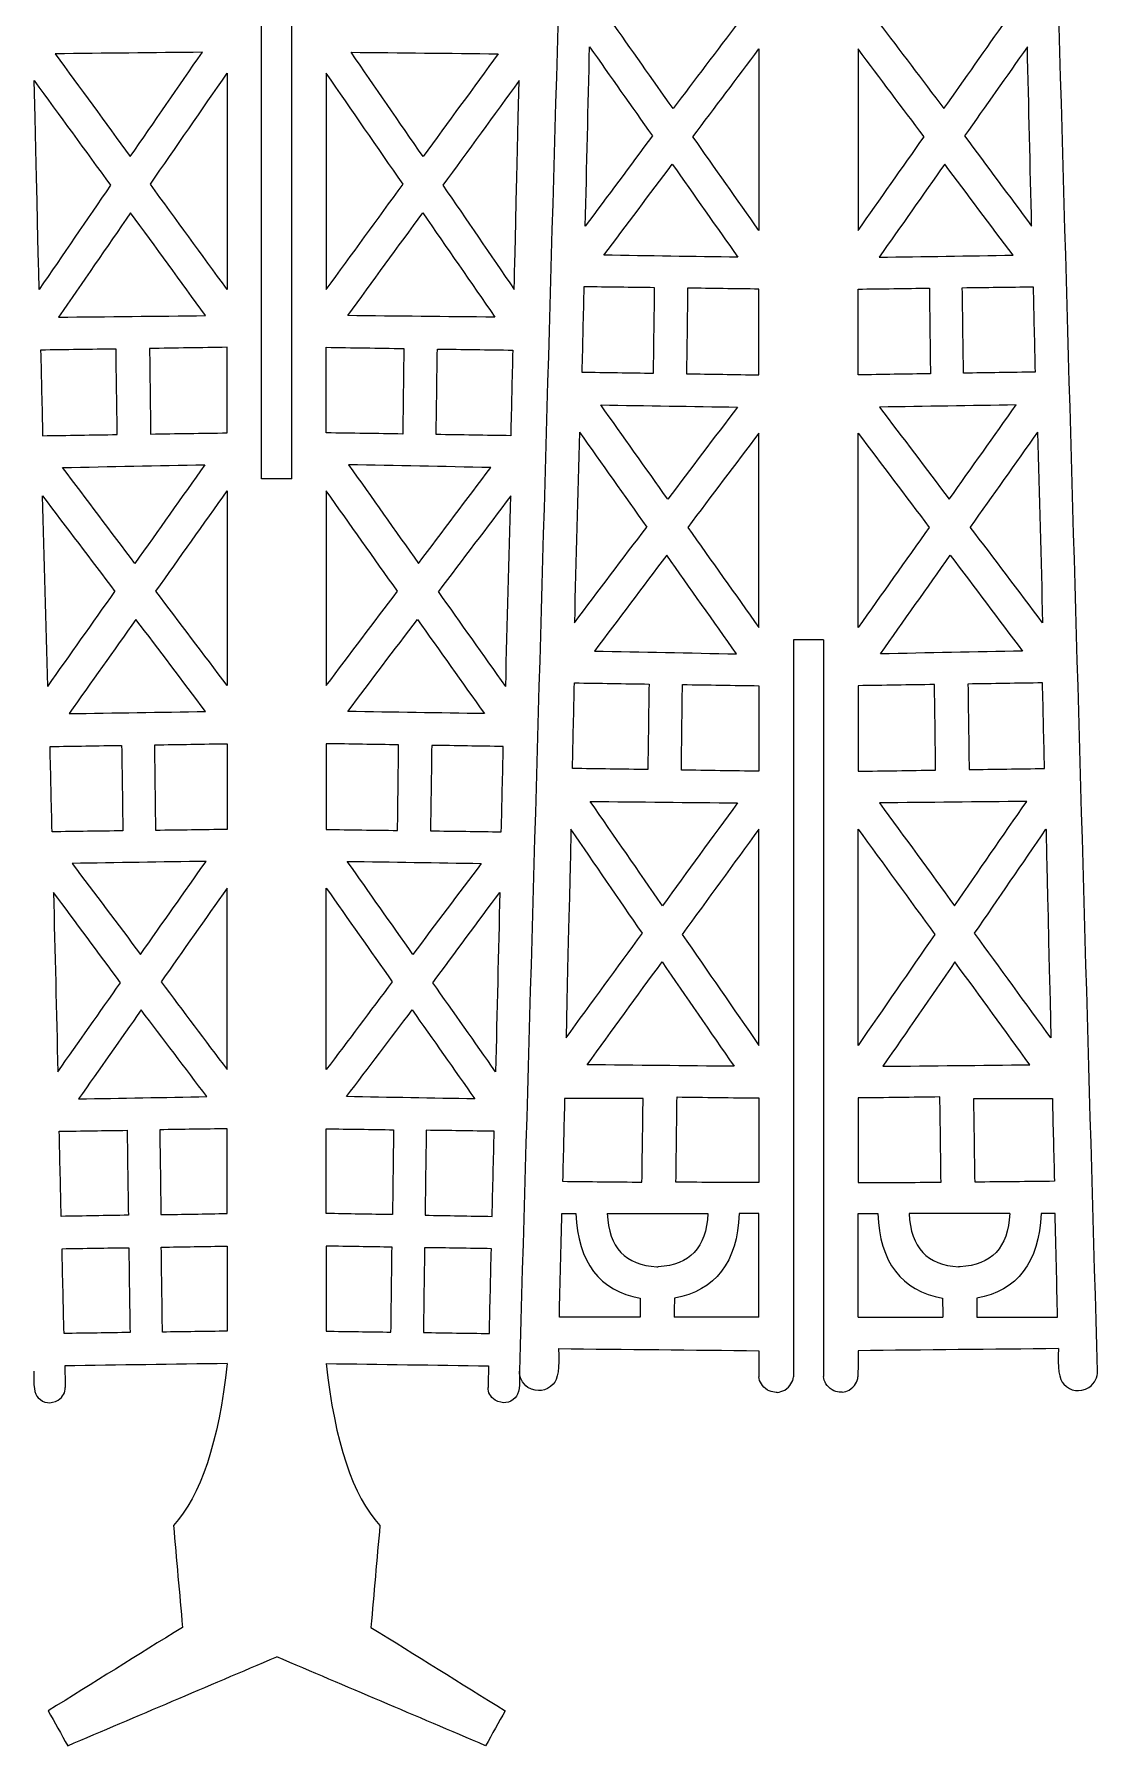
# Model space of a CAD drawing. Header units: inches. Extents: x -28.6 to 20.8, y -14.2 to 28.3.
# Drawn here: x 14.39 to 18.42, y -13.1 to -6.63 of the extents above; entities that cross this region are included whole.
import ezdxf

# ---------------------------------------------------------------- set-up
doc = ezdxf.new("R2010")
doc.units = ezdxf.units.IN
doc.header["$MEASUREMENT"] = 0
doc.layers.add('Layer 1', color=7, linetype='Continuous')

msp = doc.modelspace()

# ---------------------------------------------------------------- linework, layer by layer
at = {"layer": 'Layer 1', "color": 1, "lineweight": 9}
for points in [[(15.2485, -8.3083), (15.2484, -7.3783), (15.2484, -6.4483), (15.2485, -5.5183)], [(15.3624, -8.3083), (15.3625, -7.3786), (15.3625, -6.4488), (15.3624, -5.519)], [(16.4004, -5.5401), (16.3419, -7.5887), (16.2834, -9.6374), (16.225, -11.6861)], [(18.4149, -11.6861), (18.3564, -9.6374), (18.2979, -7.5887), (18.2394, -5.5401)], [(17.1322, -6.681), (17.1322, -7.3685), (17.1322, -7.3391), (17.1322, -7.3685)], [(17.5076, -6.681), (17.5076, -7.3685), (17.5076, -7.3391), (17.5076, -7.3685)], [(16.8622, -7.5866), (16.8607, -7.6946), (16.8593, -7.8026), (16.8579, -7.9106)], [(17.7777, -7.5866), (17.7791, -7.6946), (17.7805, -7.8026), (17.7819, -7.9106)], [(16.4525, -8.1319), (16.446, -8.3724), (16.4395, -8.6129), (16.433, -8.8534)], [(16.4525, -8.1319), (16.5374, -8.2516), (16.6223, -8.3713), (16.7072, -8.491)], [(18.1873, -8.1319), (18.1025, -8.2516), (18.0176, -8.3713), (17.9327, -8.491)], [(18.1873, -8.1319), (18.1939, -8.3724), (18.2004, -8.6129), (18.2069, -8.8534)], [(15.3624, -8.3083), (15.3244, -8.3083), (15.2865, -8.3083), (15.2485, -8.3083)], [(14.438, -9.0943), (14.4315, -8.8537), (14.425, -8.6132), (14.4185, -8.3727)], [(14.4185, -8.3727), (14.5099, -8.4935), (14.6013, -8.6143), (14.6927, -8.7351)], [(16.1924, -8.3727), (16.101, -8.4935), (16.0096, -8.6143), (15.9182, -8.7351)], [(16.1729, -9.0943), (16.1794, -8.8537), (16.1859, -8.6132), (16.1924, -8.3727)], [(16.433, -8.8534), (16.5244, -8.7326), (16.6158, -8.6118), (16.7072, -8.491)], [(18.2069, -8.8534), (18.1155, -8.7326), (18.0241, -8.6118), (17.9327, -8.491)], [(14.438, -9.0943), (14.5229, -8.9745), (14.6078, -8.8548), (14.6927, -8.7351)], [(16.1729, -9.0943), (16.088, -8.9745), (16.0031, -8.8548), (15.9182, -8.7351)], [(17.2629, -8.9178), (17.2629, -9.8478), (17.2629, -10.7778), (17.2629, -11.7078)], [(17.3769, -8.9178), (17.3389, -8.9178), (17.3009, -8.9178), (17.2629, -8.9178)], [(17.3769, -8.9178), (17.3769, -9.8475), (17.3769, -10.7773), (17.3769, -11.7071)], [(14.8477, -9.6395), (14.8463, -9.5315), (14.8449, -9.4235), (14.8434, -9.3155)], [(15.7632, -9.6395), (15.7646, -9.5315), (15.766, -9.4235), (15.7674, -9.3155)], [(15.1178, -10.5451), (15.1178, -9.8576), (15.1178, -9.887), (15.1178, -9.8576)], [(15.4931, -10.5451), (15.4931, -9.8576), (15.4931, -9.887), (15.4931, -9.8576)], [(16.5575, -11.09), (16.5637, -11.2187), (16.6262, -11.2858), (16.7452, -11.2913)], [(16.5575, -11.09), (16.6846, -11.09), (16.8117, -11.09), (16.9387, -11.09)], [(16.9387, -11.09), (16.9326, -11.2187), (16.87, -11.2858), (16.751, -11.2913)], [(17.7011, -11.09), (17.7073, -11.2187), (17.7698, -11.2858), (17.8888, -11.2913)], [(18.0823, -11.09), (17.9552, -11.09), (17.8282, -11.09), (17.7011, -11.09)], [(18.0823, -11.09), (18.0762, -11.2187), (18.0136, -11.2858), (17.8946, -11.2913)], [(16.7452, -11.2913), (16.7471, -11.2913), (16.7491, -11.2913), (16.751, -11.2913)], [(17.8946, -11.2913), (17.8927, -11.2913), (17.8907, -11.2913), (17.8888, -11.2913)], [(17.1323, -11.4824), (17.0252, -11.4824), (16.9182, -11.4824), (16.8111, -11.4824)], [(17.5076, -11.4824), (17.6146, -11.4824), (17.7217, -11.4824), (17.8287, -11.4824)], [(15.1178, -11.6576), (14.9128, -11.6606), (14.7078, -11.6635), (14.5028, -11.6664)], [(15.4931, -11.6576), (15.6981, -11.6606), (15.9031, -11.6635), (16.1081, -11.6664)], [(16.3734, -11.6012), (16.6263, -11.6038), (16.8793, -11.6064), (17.1322, -11.609)], [(17.1322, -11.609), (17.1321, -11.6195), (17.1322, -11.6972), (17.132, -11.7077)], [(17.5076, -11.609), (17.5075, -11.6195), (17.5075, -11.6972), (17.5074, -11.7077)], [(18.2664, -11.6012), (18.0135, -11.6038), (17.7606, -11.6064), (17.5076, -11.609)], [(14.5028, -11.6664), (14.5034, -11.6936), (14.5041, -11.7209), (14.5047, -11.7481)], [(16.1081, -11.6664), (16.1075, -11.6936), (16.1068, -11.7209), (16.1062, -11.7481)], [(17.2011, -11.7668), (17.1988, -11.767), (17.1957, -11.7669), (17.1917, -11.7665)], [(17.4477, -11.7665), (17.4444, -11.7667), (17.4407, -11.7665), (17.4366, -11.7659)]]:
    msp.add_open_spline(points, degree=3, dxfattribs=at)
for points, knots in [([(17.0554, -6.5789), (16.8933, -6.576), (16.7313, -6.573), (16.5692, -6.5701), (16.5692, -6.5701), (16.6484, -6.6824), (16.7276, -6.7947), (16.8068, -6.907), (16.8068, -6.907), (16.8897, -6.7976), (16.9725, -6.6883), (17.0554, -6.5789)], [0, 0, 0, 0, 0.333333, 0.333333, 0.333333, 0.333333, 0.666667, 0.666667, 0.666667, 0.666667, 1, 1, 1, 1]), ([(17.5844, -6.5789), (17.7465, -6.576), (17.9086, -6.573), (18.0706, -6.5701), (18.0706, -6.5701), (17.9914, -6.6824), (17.9122, -6.7947), (17.833, -6.907), (17.833, -6.907), (17.7502, -6.7976), (17.6673, -6.6883), (17.5844, -6.5789)], [0, 0, 0, 0, 0.333333, 0.333333, 0.333333, 0.333333, 0.666667, 0.666667, 0.666667, 0.666667, 1, 1, 1, 1]), ([(16.4907, -6.6732), (16.4853, -6.8995), (16.48, -7.1258), (16.4746, -7.3521), (16.4746, -7.3521), (16.5592, -7.2382), (16.6439, -7.1242), (16.7285, -7.0103), (16.7285, -7.0103), (16.6493, -6.898), (16.57, -6.7856), (16.4907, -6.6732)], [0, 0, 0, 0, 0.333333, 0.333333, 0.333333, 0.333333, 0.666667, 0.666667, 0.666667, 0.666667, 1, 1, 1, 1]), ([(18.1491, -6.6732), (18.1545, -6.8995), (18.1599, -7.1258), (18.1653, -7.3521), (18.1653, -7.3521), (18.0806, -7.2382), (17.996, -7.1242), (17.9113, -7.0103), (17.9113, -7.0103), (17.9906, -6.898), (18.0698, -6.7856), (18.1491, -6.6732)], [0, 0, 0, 0, 0.333333, 0.333333, 0.333333, 0.333333, 0.666667, 0.666667, 0.666667, 0.666667, 1, 1, 1, 1]), ([(14.4665, -6.6995), (14.6523, -6.6975), (14.8381, -6.6956), (15.0238, -6.6936), (15.0238, -6.6936), (14.9328, -6.8253), (14.8417, -6.957), (14.7506, -7.0888), (14.7506, -7.0888), (14.6559, -6.959), (14.5612, -6.8292), (14.4665, -6.6995)], [0, 0, 0, 0, 0.333333, 0.333333, 0.333333, 0.333333, 0.666667, 0.666667, 0.666667, 0.666667, 1, 1, 1, 1]), ([(16.1444, -6.6995), (15.9586, -6.6975), (15.7728, -6.6956), (15.5871, -6.6936), (15.5871, -6.6936), (15.6781, -6.8253), (15.7692, -6.957), (15.8603, -7.0888), (15.8603, -7.0888), (15.955, -6.959), (16.0497, -6.8292), (16.1444, -6.6995)], [0, 0, 0, 0, 0.333333, 0.333333, 0.333333, 0.333333, 0.666667, 0.666667, 0.666667, 0.666667, 1, 1, 1, 1]), ([(17.1322, -7.3685), (17.0488, -7.2502), (16.9654, -7.1319), (16.882, -7.0137), (16.882, -7.0137), (16.9654, -6.9028), (17.0488, -6.7919), (17.1322, -6.681)], [0, 0, 0, 0, 0.5, 0.5, 0.5, 0.5, 1, 1, 1, 1]), ([(17.5076, -7.3685), (17.591, -7.2502), (17.6744, -7.1319), (17.7578, -7.0137), (17.7578, -7.0137), (17.6744, -6.9028), (17.591, -6.7919), (17.5076, -6.681)], [0, 0, 0, 0, 0.5, 0.5, 0.5, 0.5, 1, 1, 1, 1]), ([(14.3869, -6.8011), (14.4057, -7.5912), (14.4057, -7.5912), (14.4057, -7.5912), (14.4057, -7.5912), (14.4959, -7.4599), (14.586, -7.3286), (14.6761, -7.1973), (14.6761, -7.1973), (14.5797, -7.0652), (14.4833, -6.9332), (14.3869, -6.8011)], [0, 0, 0, 0, 0.333333, 0.333333, 0.333333, 0.333333, 0.666667, 0.666667, 0.666667, 0.666667, 1, 1, 1, 1]), ([(15.1178, -7.5918), (15.1178, -7.3187), (15.1178, -7.0457), (15.1178, -6.7726), (15.1178, -6.7726), (15.0208, -6.9128), (14.9239, -7.053), (14.8269, -7.1932), (14.8269, -7.1932), (14.9239, -7.3261), (15.0208, -7.459), (15.1178, -7.5918)], [0, 0, 0, 0, 0.333333, 0.333333, 0.333333, 0.333333, 0.666667, 0.666667, 0.666667, 0.666667, 1, 1, 1, 1]), ([(15.4931, -7.5918), (15.4931, -7.3187), (15.4931, -7.0457), (15.4931, -6.7726), (15.4931, -6.7726), (15.5901, -6.9128), (15.687, -7.053), (15.784, -7.1932), (15.784, -7.1932), (15.687, -7.3261), (15.5901, -7.459), (15.4931, -7.5918)], [0, 0, 0, 0, 0.333333, 0.333333, 0.333333, 0.333333, 0.666667, 0.666667, 0.666667, 0.666667, 1, 1, 1, 1]), ([(16.224, -6.8011), (16.2052, -7.5912), (16.2052, -7.5912), (16.2052, -7.5912), (16.2052, -7.5912), (16.115, -7.4599), (16.0249, -7.3286), (15.9348, -7.1973), (15.9348, -7.1973), (16.0312, -7.0652), (16.1276, -6.9332), (16.224, -6.8011)], [0, 0, 0, 0, 0.333333, 0.333333, 0.333333, 0.333333, 0.666667, 0.666667, 0.666667, 0.666667, 1, 1, 1, 1]), ([(17.0525, -7.4696), (16.9697, -7.3522), (16.8868, -7.2348), (16.804, -7.1173), (16.804, -7.1173), (16.7176, -7.2322), (16.6313, -7.347), (16.5449, -7.4618), (16.5449, -7.4618), (16.7141, -7.4644), (16.8833, -7.467), (17.0525, -7.4696)], [0, 0, 0, 0, 0.333333, 0.333333, 0.333333, 0.333333, 0.666667, 0.666667, 0.666667, 0.666667, 1, 1, 1, 1]), ([(17.5873, -7.4696), (17.6702, -7.3522), (17.753, -7.2348), (17.8358, -7.1173), (17.8358, -7.1173), (17.9222, -7.2322), (18.0086, -7.347), (18.0949, -7.4618), (18.0949, -7.4618), (17.9257, -7.4644), (17.7565, -7.467), (17.5873, -7.4696)], [0, 0, 0, 0, 0.333333, 0.333333, 0.333333, 0.333333, 0.666667, 0.666667, 0.666667, 0.666667, 1, 1, 1, 1]), ([(15.0363, -7.6906), (14.8505, -7.6926), (14.6647, -7.6945), (14.4789, -7.6965), (14.4789, -7.6965), (14.57, -7.5648), (14.661, -7.4331), (14.7521, -7.3014), (14.7521, -7.3014), (14.8468, -7.4311), (14.9416, -7.5609), (15.0363, -7.6906)], [0, 0, 0, 0, 0.333333, 0.333333, 0.333333, 0.333333, 0.666667, 0.666667, 0.666667, 0.666667, 1, 1, 1, 1]), ([(15.5746, -7.6906), (15.7604, -7.6926), (15.9462, -7.6945), (16.132, -7.6965), (16.132, -7.6965), (16.0409, -7.5648), (15.9499, -7.4331), (15.8588, -7.3014), (15.8588, -7.3014), (15.7641, -7.4311), (15.6693, -7.5609), (15.5746, -7.6906)], [0, 0, 0, 0, 0.333333, 0.333333, 0.333333, 0.333333, 0.666667, 0.666667, 0.666667, 0.666667, 1, 1, 1, 1]), ([(16.7326, -7.9086), (16.6422, -7.9072), (16.5518, -7.9058), (16.4614, -7.9043), (16.4614, -7.9043), (16.464, -7.7967), (16.4665, -7.6891), (16.4691, -7.5814), (16.4691, -7.5814), (16.5585, -7.5826), (16.6479, -7.5838), (16.7372, -7.585), (16.7372, -7.585), (16.7357, -7.6929), (16.7342, -7.8008), (16.7326, -7.9086)], [0, 0, 0, 0, 0.25, 0.25, 0.25, 0.25, 0.5, 0.5, 0.5, 0.5, 0.75, 0.75, 0.75, 0.75, 1, 1, 1, 1]), ([(16.8579, -7.9106), (16.9494, -7.9121), (17.0408, -7.9136), (17.1322, -7.915), (17.1322, -7.915), (17.1322, -7.8067), (17.1322, -7.6985), (17.1322, -7.5902), (17.1322, -7.5902), (17.0422, -7.589), (16.9522, -7.5878), (16.8622, -7.5866)], [0, 0, 0, 0, 0.333333, 0.333333, 0.333333, 0.333333, 0.666667, 0.666667, 0.666667, 0.666667, 1, 1, 1, 1]), ([(17.7819, -7.9106), (17.6905, -7.9121), (17.599, -7.9136), (17.5076, -7.915), (17.5076, -7.915), (17.5076, -7.8067), (17.5076, -7.6985), (17.5076, -7.5902), (17.5076, -7.5902), (17.5976, -7.589), (17.6876, -7.5878), (17.7777, -7.5866)], [0, 0, 0, 0, 0.333333, 0.333333, 0.333333, 0.333333, 0.666667, 0.666667, 0.666667, 0.666667, 1, 1, 1, 1]), ([(17.9072, -7.9086), (17.9976, -7.9072), (18.088, -7.9058), (18.1784, -7.9043), (18.1784, -7.9043), (18.1759, -7.7967), (18.1733, -7.6891), (18.1707, -7.5814), (18.1707, -7.5814), (18.0814, -7.5826), (17.992, -7.5838), (17.9026, -7.585), (17.9026, -7.585), (17.9041, -7.6929), (17.9057, -7.8008), (17.9072, -7.9086)], [0, 0, 0, 0, 0.25, 0.25, 0.25, 0.25, 0.5, 0.5, 0.5, 0.5, 0.75, 0.75, 0.75, 0.75, 1, 1, 1, 1]), ([(14.7014, -8.1408), (14.6073, -8.1423), (14.5131, -8.1437), (14.4189, -8.1452), (14.4189, -8.1452), (14.4164, -8.0372), (14.4138, -7.9292), (14.4112, -7.8212), (14.4112, -7.8212), (14.5064, -7.8198), (14.6016, -7.8184), (14.6968, -7.817), (14.6968, -7.817), (14.6984, -7.9249), (14.6999, -8.0329), (14.7014, -8.1408)], [0, 0, 0, 0, 0.25, 0.25, 0.25, 0.25, 0.5, 0.5, 0.5, 0.5, 0.75, 0.75, 0.75, 0.75, 1, 1, 1, 1]), ([(15.1178, -8.1345), (15.0212, -8.1359), (14.9246, -8.1374), (14.828, -8.1389), (14.828, -8.1389), (14.8266, -8.0309), (14.8252, -7.923), (14.8238, -7.815), (14.8238, -7.815), (14.9218, -7.8136), (15.0198, -7.8121), (15.1178, -7.8106), (15.1178, -7.8106), (15.1178, -7.9186), (15.1178, -8.0265), (15.1178, -8.1345)], [0, 0, 0, 0, 0.25, 0.25, 0.25, 0.25, 0.5, 0.5, 0.5, 0.5, 0.75, 0.75, 0.75, 0.75, 1, 1, 1, 1]), ([(15.4931, -8.1345), (15.5897, -8.1359), (15.6863, -8.1374), (15.7829, -8.1389), (15.7829, -8.1389), (15.7843, -8.0309), (15.7857, -7.923), (15.7871, -7.815), (15.7871, -7.815), (15.6891, -7.8136), (15.5911, -7.8121), (15.4931, -7.8106), (15.4931, -7.8106), (15.4931, -7.9186), (15.4931, -8.0265), (15.4931, -8.1345)], [0, 0, 0, 0, 0.25, 0.25, 0.25, 0.25, 0.5, 0.5, 0.5, 0.5, 0.75, 0.75, 0.75, 0.75, 1, 1, 1, 1]), ([(15.9095, -8.1408), (16.0036, -8.1423), (16.0978, -8.1437), (16.192, -8.1452), (16.192, -8.1452), (16.1945, -8.0372), (16.1971, -7.9292), (16.1997, -7.8212), (16.1997, -7.8212), (16.1045, -7.8198), (16.0093, -7.8184), (15.9141, -7.817), (15.9141, -7.817), (15.9125, -7.9249), (15.911, -8.0329), (15.9095, -8.1408)], [0, 0, 0, 0, 0.25, 0.25, 0.25, 0.25, 0.5, 0.5, 0.5, 0.5, 0.75, 0.75, 0.75, 0.75, 1, 1, 1, 1]), ([(17.0507, -8.0368), (16.8782, -8.0341), (16.7057, -8.0315), (16.5332, -8.0288), (16.5332, -8.0288), (16.6177, -8.1477), (16.7023, -8.2667), (16.7868, -8.3857), (16.7868, -8.3857), (16.8748, -8.2694), (16.9628, -8.1531), (17.0507, -8.0368)], [0, 0, 0, 0, 0.333333, 0.333333, 0.333333, 0.333333, 0.666667, 0.666667, 0.666667, 0.666667, 1, 1, 1, 1]), ([(17.5891, -8.0368), (17.7616, -8.0341), (17.9341, -8.0315), (18.1066, -8.0288), (18.1066, -8.0288), (18.0221, -8.1477), (17.9376, -8.2667), (17.853, -8.3857), (17.853, -8.3857), (17.7651, -8.2694), (17.6771, -8.1531), (17.5891, -8.0368)], [0, 0, 0, 0, 0.333333, 0.333333, 0.333333, 0.333333, 0.666667, 0.666667, 0.666667, 0.666667, 1, 1, 1, 1]), ([(17.1322, -8.135), (17.1322, -8.2768), (17.1322, -8.5224), (17.1322, -8.8719), (17.1322, -8.8719), (17.0423, -8.7453), (16.9524, -8.6188), (16.8625, -8.4922), (16.8625, -8.4922), (16.9524, -8.3731), (17.0423, -8.254), (17.1322, -8.135)], [0, 0, 0, 0, 0.333333, 0.333333, 0.333333, 0.333333, 0.666667, 0.666667, 0.666667, 0.666667, 1, 1, 1, 1]), ([(17.5076, -8.135), (17.5076, -8.2768), (17.5076, -8.5224), (17.5076, -8.8719), (17.5076, -8.8719), (17.5975, -8.7453), (17.6874, -8.6188), (17.7774, -8.4922), (17.7774, -8.4922), (17.6874, -8.3731), (17.5975, -8.254), (17.5076, -8.135)], [0, 0, 0, 0, 0.333333, 0.333333, 0.333333, 0.333333, 0.666667, 0.666667, 0.666667, 0.666667, 1, 1, 1, 1]), ([(15.0332, -8.255), (14.8536, -8.2586), (14.6741, -8.2622), (14.4945, -8.2658), (14.4945, -8.2658), (14.5858, -8.3867), (14.6771, -8.5075), (14.7684, -8.6284), (14.7684, -8.6284), (14.8566, -8.504), (14.9449, -8.3795), (15.0332, -8.255)], [0, 0, 0, 0, 0.333333, 0.333333, 0.333333, 0.333333, 0.666667, 0.666667, 0.666667, 0.666667, 1, 1, 1, 1]), ([(15.5777, -8.255), (15.7573, -8.2586), (15.9368, -8.2622), (16.1164, -8.2658), (16.1164, -8.2658), (16.0251, -8.3867), (15.9338, -8.5075), (15.8425, -8.6284), (15.8425, -8.6284), (15.7543, -8.504), (15.666, -8.3795), (15.5777, -8.255)], [0, 0, 0, 0, 0.333333, 0.333333, 0.333333, 0.333333, 0.666667, 0.666667, 0.666667, 0.666667, 1, 1, 1, 1]), ([(15.1178, -9.0911), (15.1178, -8.9494), (15.1178, -8.7037), (15.1178, -8.3542), (15.1178, -8.3542), (15.0279, -8.4808), (14.9379, -8.6073), (14.848, -8.7339), (14.848, -8.7339), (14.9379, -8.853), (15.0279, -8.9721), (15.1178, -9.0911)], [0, 0, 0, 0, 0.333333, 0.333333, 0.333333, 0.333333, 0.666667, 0.666667, 0.666667, 0.666667, 1, 1, 1, 1]), ([(15.4931, -9.0911), (15.4931, -8.9494), (15.4931, -8.7037), (15.4931, -8.3542), (15.4931, -8.3542), (15.583, -8.4808), (15.673, -8.6073), (15.7629, -8.7339), (15.7629, -8.7339), (15.673, -8.853), (15.583, -8.9721), (15.4931, -9.0911)], [0, 0, 0, 0, 0.333333, 0.333333, 0.333333, 0.333333, 0.666667, 0.666667, 0.666667, 0.666667, 1, 1, 1, 1]), ([(17.0476, -8.9711), (16.8681, -8.9675), (16.6886, -8.9639), (16.509, -8.9603), (16.509, -8.9603), (16.6003, -8.8395), (16.6916, -8.7186), (16.7828, -8.5977), (16.7828, -8.5977), (16.8711, -8.7221), (16.9594, -8.8466), (17.0476, -8.9711)], [0, 0, 0, 0, 0.333333, 0.333333, 0.333333, 0.333333, 0.666667, 0.666667, 0.666667, 0.666667, 1, 1, 1, 1]), ([(17.5922, -8.9711), (17.7717, -8.9675), (17.9513, -8.9639), (18.1308, -8.9603), (18.1308, -8.9603), (18.0395, -8.8395), (17.9483, -8.7186), (17.857, -8.5977), (17.857, -8.5977), (17.7687, -8.7221), (17.6805, -8.8466), (17.5922, -8.9711)], [0, 0, 0, 0, 0.333333, 0.333333, 0.333333, 0.333333, 0.666667, 0.666667, 0.666667, 0.666667, 1, 1, 1, 1]), ([(15.0363, -9.1893), (14.8638, -9.192), (14.6913, -9.1946), (14.5187, -9.1973), (14.5187, -9.1973), (14.6033, -9.0784), (14.6878, -8.9594), (14.7723, -8.8404), (14.7723, -8.8404), (14.8603, -8.9567), (14.9483, -9.073), (15.0363, -9.1893)], [0, 0, 0, 0, 0.333333, 0.333333, 0.333333, 0.333333, 0.666667, 0.666667, 0.666667, 0.666667, 1, 1, 1, 1]), ([(15.5746, -9.1893), (15.7471, -9.192), (15.9196, -9.1946), (16.0922, -9.1973), (16.0922, -9.1973), (16.0076, -9.0784), (15.9231, -8.9594), (15.8386, -8.8404), (15.8386, -8.8404), (15.7506, -8.9567), (15.6626, -9.073), (15.5746, -9.1893)], [0, 0, 0, 0, 0.333333, 0.333333, 0.333333, 0.333333, 0.666667, 0.666667, 0.666667, 0.666667, 1, 1, 1, 1]), ([(16.7159, -9.0853), (16.6217, -9.0838), (16.5276, -9.0824), (16.4334, -9.0809), (16.4334, -9.0809), (16.4308, -9.1889), (16.4283, -9.2969), (16.4257, -9.4049), (16.4257, -9.4049), (16.5209, -9.4063), (16.6161, -9.4077), (16.7113, -9.4092), (16.7113, -9.4092), (16.7128, -9.3012), (16.7144, -9.1932), (16.7159, -9.0853)], [0, 0, 0, 0, 0.25, 0.25, 0.25, 0.25, 0.5, 0.5, 0.5, 0.5, 0.75, 0.75, 0.75, 0.75, 1, 1, 1, 1]), ([(17.1322, -9.0917), (17.0357, -9.0902), (16.9391, -9.0887), (16.8425, -9.0872), (16.8425, -9.0872), (16.8411, -9.1952), (16.8397, -9.3031), (16.8383, -9.4111), (16.8383, -9.4111), (16.9362, -9.4125), (17.0342, -9.414), (17.1322, -9.4155), (17.1322, -9.4155), (17.1322, -9.3075), (17.1322, -9.1996), (17.1322, -9.0917)], [0, 0, 0, 0, 0.25, 0.25, 0.25, 0.25, 0.5, 0.5, 0.5, 0.5, 0.75, 0.75, 0.75, 0.75, 1, 1, 1, 1]), ([(17.5076, -9.0917), (17.6042, -9.0902), (17.7008, -9.0887), (17.7973, -9.0872), (17.7973, -9.0872), (17.7987, -9.1952), (17.8002, -9.3031), (17.8016, -9.4111), (17.8016, -9.4111), (17.7036, -9.4125), (17.6056, -9.414), (17.5076, -9.4155), (17.5076, -9.4155), (17.5076, -9.3075), (17.5076, -9.1996), (17.5076, -9.0917)], [0, 0, 0, 0, 0.25, 0.25, 0.25, 0.25, 0.5, 0.5, 0.5, 0.5, 0.75, 0.75, 0.75, 0.75, 1, 1, 1, 1]), ([(17.9239, -9.0853), (18.0181, -9.0838), (18.1123, -9.0824), (18.2064, -9.0809), (18.2064, -9.0809), (18.209, -9.1889), (18.2116, -9.2969), (18.2142, -9.4049), (18.2142, -9.4049), (18.1189, -9.4063), (18.0237, -9.4077), (17.9285, -9.4092), (17.9285, -9.4092), (17.927, -9.3012), (17.9255, -9.1932), (17.9239, -9.0853)], [0, 0, 0, 0, 0.25, 0.25, 0.25, 0.25, 0.5, 0.5, 0.5, 0.5, 0.75, 0.75, 0.75, 0.75, 1, 1, 1, 1]), ([(14.7182, -9.3175), (14.6278, -9.3189), (14.5374, -9.3203), (14.447, -9.3218), (14.447, -9.3218), (14.4495, -9.4294), (14.4521, -9.5371), (14.4546, -9.6447), (14.4546, -9.6447), (14.544, -9.6435), (14.6334, -9.6423), (14.7228, -9.6411), (14.7228, -9.6411), (14.7212, -9.5332), (14.7197, -9.4254), (14.7182, -9.3175)], [0, 0, 0, 0, 0.25, 0.25, 0.25, 0.25, 0.5, 0.5, 0.5, 0.5, 0.75, 0.75, 0.75, 0.75, 1, 1, 1, 1]), ([(14.8435, -9.3155), (14.9349, -9.314), (15.0263, -9.3126), (15.1178, -9.3111), (15.1178, -9.3111), (15.1178, -9.4194), (15.1178, -9.5276), (15.1178, -9.6359), (15.1178, -9.6359), (15.0277, -9.6371), (14.9377, -9.6383), (14.8477, -9.6395)], [0, 0, 0, 0, 0.333333, 0.333333, 0.333333, 0.333333, 0.666667, 0.666667, 0.666667, 0.666667, 1, 1, 1, 1]), ([(15.7674, -9.3155), (15.676, -9.314), (15.5846, -9.3126), (15.4931, -9.3111), (15.4931, -9.3111), (15.4931, -9.4194), (15.4931, -9.5276), (15.4931, -9.6359), (15.4931, -9.6359), (15.5832, -9.6371), (15.6732, -9.6383), (15.7632, -9.6395)], [0, 0, 0, 0, 0.333333, 0.333333, 0.333333, 0.333333, 0.666667, 0.666667, 0.666667, 0.666667, 1, 1, 1, 1]), ([(15.8927, -9.3175), (15.9831, -9.3189), (16.0735, -9.3203), (16.1639, -9.3218), (16.1639, -9.3218), (16.1614, -9.4294), (16.1588, -9.5371), (16.1563, -9.6447), (16.1563, -9.6447), (16.0669, -9.6435), (15.9775, -9.6423), (15.8881, -9.6411), (15.8881, -9.6411), (15.8897, -9.5332), (15.8912, -9.4254), (15.8927, -9.3175)], [0, 0, 0, 0, 0.25, 0.25, 0.25, 0.25, 0.5, 0.5, 0.5, 0.5, 0.75, 0.75, 0.75, 0.75, 1, 1, 1, 1]), ([(17.0507, -9.5355), (16.865, -9.5335), (16.6792, -9.5316), (16.4934, -9.5296), (16.4934, -9.5296), (16.5844, -9.6613), (16.6755, -9.793), (16.7666, -9.9247), (16.7666, -9.9247), (16.8613, -9.795), (16.956, -9.6652), (17.0507, -9.5355)], [0, 0, 0, 0, 0.333333, 0.333333, 0.333333, 0.333333, 0.666667, 0.666667, 0.666667, 0.666667, 1, 1, 1, 1]), ([(17.5891, -9.5355), (17.7749, -9.5335), (17.9607, -9.5316), (18.1465, -9.5296), (18.1465, -9.5296), (18.0554, -9.6613), (17.9643, -9.793), (17.8732, -9.9247), (17.8732, -9.9247), (17.7785, -9.795), (17.6838, -9.6652), (17.5891, -9.5355)], [0, 0, 0, 0, 0.333333, 0.333333, 0.333333, 0.333333, 0.666667, 0.666667, 0.666667, 0.666667, 1, 1, 1, 1]), ([(16.4014, -10.425), (16.4202, -9.6349), (16.4202, -9.6349), (16.4202, -9.6349), (16.4202, -9.6349), (16.5103, -9.7662), (16.6005, -9.8975), (16.6906, -10.0288), (16.6906, -10.0288), (16.5942, -10.1609), (16.4978, -10.2929), (16.4014, -10.425)], [0, 0, 0, 0, 0.333333, 0.333333, 0.333333, 0.333333, 0.666667, 0.666667, 0.666667, 0.666667, 1, 1, 1, 1]), ([(17.1322, -9.6343), (17.1322, -9.9074), (17.1322, -10.1804), (17.1322, -10.4535), (17.1322, -10.4535), (17.0353, -10.3133), (16.9383, -10.1731), (16.8414, -10.0329), (16.8414, -10.0329), (16.9383, -9.9), (17.0353, -9.7671), (17.1322, -9.6343)], [0, 0, 0, 0, 0.333333, 0.333333, 0.333333, 0.333333, 0.666667, 0.666667, 0.666667, 0.666667, 1, 1, 1, 1]), ([(17.5076, -9.6343), (17.5076, -9.9074), (17.5076, -10.1804), (17.5076, -10.4535), (17.5076, -10.4535), (17.6046, -10.3133), (17.7015, -10.1731), (17.7985, -10.0329), (17.7985, -10.0329), (17.7015, -9.9), (17.6046, -9.7671), (17.5076, -9.6343)], [0, 0, 0, 0, 0.333333, 0.333333, 0.333333, 0.333333, 0.666667, 0.666667, 0.666667, 0.666667, 1, 1, 1, 1]), ([(18.2384, -10.425), (18.2196, -9.6349), (18.2196, -9.6349), (18.2196, -9.6349), (18.2196, -9.6349), (18.1295, -9.7662), (18.0394, -9.8975), (17.9492, -10.0288), (17.9492, -10.0288), (18.0456, -10.1609), (18.142, -10.2929), (18.2384, -10.425)], [0, 0, 0, 0, 0.333333, 0.333333, 0.333333, 0.333333, 0.666667, 0.666667, 0.666667, 0.666667, 1, 1, 1, 1]), ([(15.038, -9.7565), (14.9552, -9.8739), (14.8724, -9.9913), (14.7895, -10.1088), (14.7895, -10.1088), (14.7032, -9.9939), (14.6168, -9.8791), (14.5304, -9.7643), (14.5304, -9.7643), (14.6996, -9.7617), (14.8688, -9.7591), (15.038, -9.7565)], [0, 0, 0, 0, 0.333333, 0.333333, 0.333333, 0.333333, 0.666667, 0.666667, 0.666667, 0.666667, 1, 1, 1, 1]), ([(15.5729, -9.7565), (15.6557, -9.8739), (15.7385, -9.9913), (15.8214, -10.1088), (15.8214, -10.1088), (15.9077, -9.9939), (15.9941, -9.8791), (16.0805, -9.7643), (16.0805, -9.7643), (15.9113, -9.7617), (15.7421, -9.7591), (15.5729, -9.7565)], [0, 0, 0, 0, 0.333333, 0.333333, 0.333333, 0.333333, 0.666667, 0.666667, 0.666667, 0.666667, 1, 1, 1, 1]), ([(14.4763, -10.5529), (14.4709, -10.3266), (14.4655, -10.1003), (14.4601, -9.874), (14.4601, -9.874), (14.5447, -9.9879), (14.6294, -10.1019), (14.7141, -10.2158), (14.7141, -10.2158), (14.6348, -10.3281), (14.5555, -10.4405), (14.4763, -10.5529)], [0, 0, 0, 0, 0.333333, 0.333333, 0.333333, 0.333333, 0.666667, 0.666667, 0.666667, 0.666667, 1, 1, 1, 1]), ([(15.1178, -9.8576), (15.0344, -9.9759), (14.9509, -10.0942), (14.8675, -10.2124), (14.8675, -10.2124), (14.9509, -10.3233), (15.0344, -10.4342), (15.1178, -10.5451)], [0, 0, 0, 0, 0.5, 0.5, 0.5, 0.5, 1, 1, 1, 1]), ([(15.4931, -9.8576), (15.5765, -9.9759), (15.6599, -10.0942), (15.7434, -10.2124), (15.7434, -10.2124), (15.66, -10.3233), (15.5765, -10.4342), (15.4931, -10.5451)], [0, 0, 0, 0, 0.5, 0.5, 0.5, 0.5, 1, 1, 1, 1]), ([(16.1346, -10.5529), (16.14, -10.3266), (16.1454, -10.1003), (16.1508, -9.874), (16.1508, -9.874), (16.0661, -9.9879), (15.9815, -10.1019), (15.8968, -10.2158), (15.8968, -10.2158), (15.9761, -10.3281), (16.0554, -10.4405), (16.1346, -10.5529)], [0, 0, 0, 0, 0.333333, 0.333333, 0.333333, 0.333333, 0.666667, 0.666667, 0.666667, 0.666667, 1, 1, 1, 1]), ([(16.481, -10.5266), (16.6667, -10.5286), (16.8525, -10.5305), (17.0383, -10.5325), (17.0383, -10.5325), (16.9472, -10.4008), (16.8562, -10.2691), (16.7651, -10.1374), (16.7651, -10.1374), (16.6704, -10.2671), (16.5757, -10.3969), (16.481, -10.5266)], [0, 0, 0, 0, 0.333333, 0.333333, 0.333333, 0.333333, 0.666667, 0.666667, 0.666667, 0.666667, 1, 1, 1, 1]), ([(18.1589, -10.5266), (17.9731, -10.5286), (17.7873, -10.5305), (17.6015, -10.5325), (17.6015, -10.5325), (17.6926, -10.4008), (17.7837, -10.2691), (17.8747, -10.1374), (17.8747, -10.1374), (17.9694, -10.2671), (18.0642, -10.3969), (18.1589, -10.5266)], [0, 0, 0, 0, 0.333333, 0.333333, 0.333333, 0.333333, 0.666667, 0.666667, 0.666667, 0.666667, 1, 1, 1, 1]), ([(15.0409, -10.6472), (14.8789, -10.6502), (14.7168, -10.6531), (14.5547, -10.656), (14.5547, -10.656), (14.6339, -10.5437), (14.7131, -10.4314), (14.7923, -10.3191), (14.7923, -10.3191), (14.8752, -10.4285), (14.9581, -10.5379), (15.0409, -10.6472)], [0, 0, 0, 0, 0.333333, 0.333333, 0.333333, 0.333333, 0.666667, 0.666667, 0.666667, 0.666667, 1, 1, 1, 1]), ([(15.57, -10.6472), (15.732, -10.6502), (15.8941, -10.6531), (16.0562, -10.656), (16.0562, -10.656), (15.977, -10.5437), (15.8978, -10.4314), (15.8186, -10.3191), (15.8186, -10.3191), (15.7357, -10.4285), (15.6528, -10.5379), (15.57, -10.6472)], [0, 0, 0, 0, 0.333333, 0.333333, 0.333333, 0.333333, 0.666667, 0.666667, 0.666667, 0.666667, 1, 1, 1, 1]), ([(16.3961, -10.6541), (16.4952, -10.6541), (16.5944, -10.6541), (16.6936, -10.6541), (16.6936, -10.6541), (16.6921, -10.7597), (16.6906, -10.8653), (16.6891, -10.9709), (16.6891, -10.9709), (16.5889, -10.9699), (16.4887, -10.9688), (16.3885, -10.9678), (16.3885, -10.9678), (16.391, -10.8632), (16.3935, -10.7586), (16.3961, -10.6541)], [0, 0, 0, 0, 0.25, 0.25, 0.25, 0.25, 0.5, 0.5, 0.5, 0.5, 0.75, 0.75, 0.75, 0.75, 1, 1, 1, 1]), ([(17.1322, -10.6524), (17.0288, -10.6511), (16.9254, -10.6498), (16.822, -10.6485), (16.822, -10.6485), (16.8206, -10.7561), (16.8192, -10.8638), (16.8178, -10.9714), (16.8178, -10.9714), (16.9226, -10.9717), (17.0274, -10.972), (17.1322, -10.9724), (17.1322, -10.9724), (17.1322, -10.8657), (17.1322, -10.7591), (17.1322, -10.6524)], [0, 0, 0, 0, 0.25, 0.25, 0.25, 0.25, 0.5, 0.5, 0.5, 0.5, 0.75, 0.75, 0.75, 0.75, 1, 1, 1, 1]), ([(17.5076, -10.6524), (17.611, -10.6511), (17.7144, -10.6498), (17.8178, -10.6485), (17.8178, -10.6485), (17.8192, -10.7561), (17.8206, -10.8638), (17.822, -10.9714), (17.822, -10.9714), (17.7172, -10.9717), (17.6124, -10.972), (17.5076, -10.9724), (17.5076, -10.9724), (17.5076, -10.8657), (17.5076, -10.7591), (17.5076, -10.6524)], [0, 0, 0, 0, 0.25, 0.25, 0.25, 0.25, 0.5, 0.5, 0.5, 0.5, 0.75, 0.75, 0.75, 0.75, 1, 1, 1, 1]), ([(18.2438, -10.6541), (18.1446, -10.6541), (18.0454, -10.6541), (17.9462, -10.6541), (17.9462, -10.6541), (17.9477, -10.7597), (17.9492, -10.8653), (17.9507, -10.9709), (17.9507, -10.9709), (18.0509, -10.9699), (18.1512, -10.9688), (18.2514, -10.9678), (18.2514, -10.9678), (18.2488, -10.8632), (18.2463, -10.7586), (18.2438, -10.6541)], [0, 0, 0, 0, 0.25, 0.25, 0.25, 0.25, 0.5, 0.5, 0.5, 0.5, 0.75, 0.75, 0.75, 0.75, 1, 1, 1, 1]), ([(14.4893, -11.1005), (14.574, -11.099), (14.6587, -11.0976), (14.7435, -11.0961), (14.7435, -11.0961), (14.7419, -10.9889), (14.7404, -10.8818), (14.7389, -10.7746), (14.7389, -10.7746), (14.6531, -10.7759), (14.5674, -10.7772), (14.4816, -10.7785), (14.4816, -10.7785), (14.4842, -10.8859), (14.4867, -10.9932), (14.4893, -11.1005)], [0, 0, 0, 0, 0.25, 0.25, 0.25, 0.25, 0.5, 0.5, 0.5, 0.5, 0.75, 0.75, 0.75, 0.75, 1, 1, 1, 1]), ([(15.1178, -11.0897), (15.0341, -11.0911), (14.9504, -11.0926), (14.8668, -11.094), (14.8668, -11.094), (14.8654, -10.9869), (14.864, -10.8798), (14.8625, -10.7727), (14.8625, -10.7727), (14.9476, -10.7714), (15.0327, -10.7701), (15.1178, -10.7688), (15.1178, -10.7688), (15.1178, -10.8758), (15.1178, -10.9827), (15.1178, -11.0897)], [0, 0, 0, 0, 0.25, 0.25, 0.25, 0.25, 0.5, 0.5, 0.5, 0.5, 0.75, 0.75, 0.75, 0.75, 1, 1, 1, 1]), ([(15.4931, -11.0897), (15.5768, -11.0911), (15.6605, -11.0926), (15.7441, -11.094), (15.7441, -11.094), (15.7455, -10.9869), (15.7469, -10.8798), (15.7484, -10.7727), (15.7484, -10.7727), (15.6633, -10.7714), (15.5782, -10.7701), (15.4931, -10.7688), (15.4931, -10.7688), (15.4931, -10.8758), (15.4931, -10.9827), (15.4931, -11.0897)], [0, 0, 0, 0, 0.25, 0.25, 0.25, 0.25, 0.5, 0.5, 0.5, 0.5, 0.75, 0.75, 0.75, 0.75, 1, 1, 1, 1]), ([(16.1216, -11.1005), (16.0369, -11.099), (15.9522, -11.0976), (15.8674, -11.0961), (15.8674, -11.0961), (15.869, -10.9889), (15.8705, -10.8818), (15.872, -10.7746), (15.872, -10.7746), (15.9578, -10.7759), (16.0435, -10.7772), (16.1293, -10.7785), (16.1293, -10.7785), (16.1267, -10.8859), (16.1242, -10.9932), (16.1216, -11.1005)], [0, 0, 0, 0, 0.25, 0.25, 0.25, 0.25, 0.5, 0.5, 0.5, 0.5, 0.75, 0.75, 0.75, 0.75, 1, 1, 1, 1]), ([(16.6818, -11.4824), (16.6822, -11.4583), (16.6825, -11.4342), (16.6829, -11.4101), (16.6829, -11.4101), (16.5285, -11.3819), (16.4472, -11.2752), (16.4388, -11.09), (16.4388, -11.09), (16.4211, -11.09), (16.4033, -11.09), (16.3856, -11.09), (16.3856, -11.09), (16.3824, -11.2208), (16.3793, -11.3516), (16.3762, -11.4824), (16.3762, -11.4824), (16.4781, -11.4824), (16.58, -11.4824), (16.6818, -11.4824)], [0, 0, 0, 0, 0.2, 0.2, 0.2, 0.2, 0.4, 0.4, 0.4, 0.4, 0.6, 0.6, 0.6, 0.6, 0.8, 0.8, 0.8, 0.8, 1, 1, 1, 1]), ([(17.1323, -11.4824), (17.1323, -11.3516), (17.1323, -11.2208), (17.1323, -11.09), (17.1323, -11.09), (17.1073, -11.09), (17.0824, -11.09), (17.0574, -11.09), (17.0574, -11.09), (17.0499, -11.2745), (16.9681, -11.3813), (16.8121, -11.4103), (16.8121, -11.4103), (16.8117, -11.4344), (16.8114, -11.4584), (16.8111, -11.4824)], [0, 0, 0, 0, 0.25, 0.25, 0.25, 0.25, 0.5, 0.5, 0.5, 0.5, 0.75, 0.75, 0.75, 0.75, 1, 1, 1, 1]), ([(17.5076, -11.4824), (17.5076, -11.3516), (17.5076, -11.2208), (17.5076, -11.09), (17.5076, -11.09), (17.5325, -11.09), (17.5575, -11.09), (17.5824, -11.09), (17.5824, -11.09), (17.5899, -11.2745), (17.6717, -11.3813), (17.8278, -11.4103), (17.8278, -11.4103), (17.8281, -11.4344), (17.8284, -11.4584), (17.8287, -11.4824)], [0, 0, 0, 0, 0.25, 0.25, 0.25, 0.25, 0.5, 0.5, 0.5, 0.5, 0.75, 0.75, 0.75, 0.75, 1, 1, 1, 1]), ([(17.958, -11.4824), (17.9577, -11.4583), (17.9573, -11.4342), (17.957, -11.4101), (17.957, -11.4101), (18.1113, -11.3819), (18.1926, -11.2752), (18.201, -11.09), (18.201, -11.09), (18.2188, -11.09), (18.2365, -11.09), (18.2543, -11.09), (18.2543, -11.09), (18.2574, -11.2208), (18.2605, -11.3516), (18.2636, -11.4824), (18.2636, -11.4824), (18.1618, -11.4824), (18.0599, -11.4824), (17.958, -11.4824)], [0, 0, 0, 0, 0.2, 0.2, 0.2, 0.2, 0.4, 0.4, 0.4, 0.4, 0.6, 0.6, 0.6, 0.6, 0.8, 0.8, 0.8, 0.8, 1, 1, 1, 1]), ([(14.4922, -11.223), (14.4948, -11.3299), (14.4973, -11.4369), (14.4999, -11.5438), (14.4999, -11.5438), (14.5832, -11.5427), (14.6665, -11.5415), (14.7498, -11.5403), (14.7498, -11.5403), (14.7483, -11.4332), (14.7467, -11.3261), (14.7452, -11.219), (14.7452, -11.219), (14.6609, -11.2203), (14.5766, -11.2216), (14.4922, -11.223)], [0, 0, 0, 0, 0.25, 0.25, 0.25, 0.25, 0.5, 0.5, 0.5, 0.5, 0.75, 0.75, 0.75, 0.75, 1, 1, 1, 1]), ([(14.8684, -11.2171), (14.8698, -11.3242), (14.8712, -11.4314), (14.8726, -11.5386), (14.8726, -11.5386), (14.9543, -11.5374), (15.036, -11.5362), (15.1178, -11.5351), (15.1178, -11.5351), (15.1178, -11.4278), (15.1178, -11.3205), (15.1178, -11.2132), (15.1178, -11.2132), (15.0346, -11.2145), (14.9515, -11.2158), (14.8684, -11.2171)], [0, 0, 0, 0, 0.25, 0.25, 0.25, 0.25, 0.5, 0.5, 0.5, 0.5, 0.75, 0.75, 0.75, 0.75, 1, 1, 1, 1]), ([(15.7425, -11.2171), (15.7411, -11.3242), (15.7397, -11.4314), (15.7383, -11.5386), (15.7383, -11.5386), (15.6566, -11.5374), (15.5749, -11.5362), (15.4931, -11.5351), (15.4931, -11.5351), (15.4931, -11.4278), (15.4931, -11.3205), (15.4931, -11.2132), (15.4931, -11.2132), (15.5763, -11.2145), (15.6594, -11.2158), (15.7425, -11.2171)], [0, 0, 0, 0, 0.25, 0.25, 0.25, 0.25, 0.5, 0.5, 0.5, 0.5, 0.75, 0.75, 0.75, 0.75, 1, 1, 1, 1]), ([(16.1187, -11.223), (16.1161, -11.3299), (16.1136, -11.4369), (16.111, -11.5438), (16.111, -11.5438), (16.0277, -11.5427), (15.9444, -11.5415), (15.8611, -11.5403), (15.8611, -11.5403), (15.8626, -11.4332), (15.8642, -11.3261), (15.8657, -11.219), (15.8657, -11.219), (15.95, -11.2203), (16.0343, -11.2216), (16.1187, -11.223)], [0, 0, 0, 0, 0.25, 0.25, 0.25, 0.25, 0.5, 0.5, 0.5, 0.5, 0.75, 0.75, 0.75, 0.75, 1, 1, 1, 1]), ([(15.1178, -11.6576), (15.0857, -11.9552), (15.0179, -12.1594), (14.9145, -12.2702), (14.9145, -12.2702), (14.9259, -12.3989), (14.9372, -12.5276), (14.9486, -12.6563), (14.9486, -12.6563), (14.779, -12.7616), (14.6095, -12.867), (14.44, -12.9723), (14.44, -12.9723), (14.4646, -13.0164), (14.4892, -13.0605), (14.5139, -13.1046), (14.5139, -13.1046), (14.7777, -12.9924), (15.0416, -12.8803), (15.3054, -12.7681)], [0, 0, 0, 0, 0.2, 0.2, 0.2, 0.2, 0.4, 0.4, 0.4, 0.4, 0.6, 0.6, 0.6, 0.6, 0.8, 0.8, 0.8, 0.8, 1, 1, 1, 1]), ([(15.4931, -11.6576), (15.5252, -11.9552), (15.593, -12.1594), (15.6964, -12.2702), (15.6964, -12.2702), (15.685, -12.3989), (15.6737, -12.5276), (15.6623, -12.6563), (15.6623, -12.6563), (15.8319, -12.7616), (16.0014, -12.867), (16.1709, -12.9723), (16.1709, -12.9723), (16.1463, -13.0164), (16.1217, -13.0605), (16.097, -13.1046), (16.097, -13.1046), (15.8332, -12.9924), (15.5693, -12.8803), (15.3054, -12.7681)], [0, 0, 0, 0, 0.2, 0.2, 0.2, 0.2, 0.4, 0.4, 0.4, 0.4, 0.6, 0.6, 0.6, 0.6, 0.8, 0.8, 0.8, 0.8, 1, 1, 1, 1]), ([(16.3734, -11.6012), (16.3775, -11.6735), (16.3707, -11.7181), (16.3529, -11.736), (16.3529, -11.736), (16.326, -11.7629), (16.2941, -11.767), (16.2574, -11.7482), (16.2574, -11.7482), (16.2349, -11.7307), (16.224, -11.71), (16.225, -11.6861)], [0, 0, 0, 0, 0.333333, 0.333333, 0.333333, 0.333333, 0.666667, 0.666667, 0.666667, 0.666667, 1, 1, 1, 1]), ([(18.2664, -11.6012), (18.2624, -11.6735), (18.2692, -11.7181), (18.2869, -11.736), (18.2869, -11.736), (18.3139, -11.7629), (18.3457, -11.767), (18.3824, -11.7482), (18.3824, -11.7482), (18.4049, -11.7307), (18.4158, -11.71), (18.4149, -11.6861)], [0, 0, 0, 0, 0.333333, 0.333333, 0.333333, 0.333333, 0.666667, 0.666667, 0.666667, 0.666667, 1, 1, 1, 1]), ([(14.3859, -11.6861), (14.3826, -11.7403), (14.388, -11.7739), (14.402, -11.7869), (14.402, -11.7869), (14.4234, -11.8083), (14.4487, -11.8116), (14.4779, -11.7967), (14.4779, -11.7967), (14.4962, -11.783), (14.5051, -11.7668), (14.5047, -11.7481)], [0, 0, 0, 0, 0.333333, 0.333333, 0.333333, 0.333333, 0.666667, 0.666667, 0.666667, 0.666667, 1, 1, 1, 1]), ([(16.225, -11.6861), (16.2283, -11.7403), (16.2229, -11.7739), (16.2089, -11.7869), (16.2089, -11.7869), (16.1875, -11.8083), (16.1622, -11.8116), (16.133, -11.7967), (16.133, -11.7967), (16.1147, -11.783), (16.1058, -11.7668), (16.1062, -11.7481)], [0, 0, 0, 0, 0.333333, 0.333333, 0.333333, 0.333333, 0.666667, 0.666667, 0.666667, 0.666667, 1, 1, 1, 1]), ([(17.1917, -11.7665), (17.1828, -11.7653), (17.1737, -11.7625), (17.1648, -11.758), (17.1648, -11.758), (17.1443, -11.7437), (17.1337, -11.727), (17.132, -11.7077)], [0, 0, 0, 0, 0.5, 0.5, 0.5, 0.5, 1, 1, 1, 1]), ([(17.2011, -11.7668), (17.2107, -11.7659), (17.2206, -11.7629), (17.2301, -11.758), (17.2301, -11.758), (17.2507, -11.7437), (17.2613, -11.7271), (17.2629, -11.7078)], [0, 0, 0, 0, 0.5, 0.5, 0.5, 0.5, 1, 1, 1, 1]), ([(17.4366, -11.7659), (17.4277, -11.7647), (17.4186, -11.7619), (17.4097, -11.7574), (17.4097, -11.7574), (17.3892, -11.7431), (17.3785, -11.7264), (17.3769, -11.7071)], [0, 0, 0, 0, 0.5, 0.5, 0.5, 0.5, 1, 1, 1, 1]), ([(17.4477, -11.7665), (17.4567, -11.7653), (17.4658, -11.7625), (17.4746, -11.758), (17.4746, -11.758), (17.4952, -11.7437), (17.5058, -11.727), (17.5074, -11.7077)], [0, 0, 0, 0, 0.5, 0.5, 0.5, 0.5, 1, 1, 1, 1])]:
    msp.add_open_spline(points, degree=3, knots=knots, dxfattribs=at)

doc.saveas('drawing.dxf')
